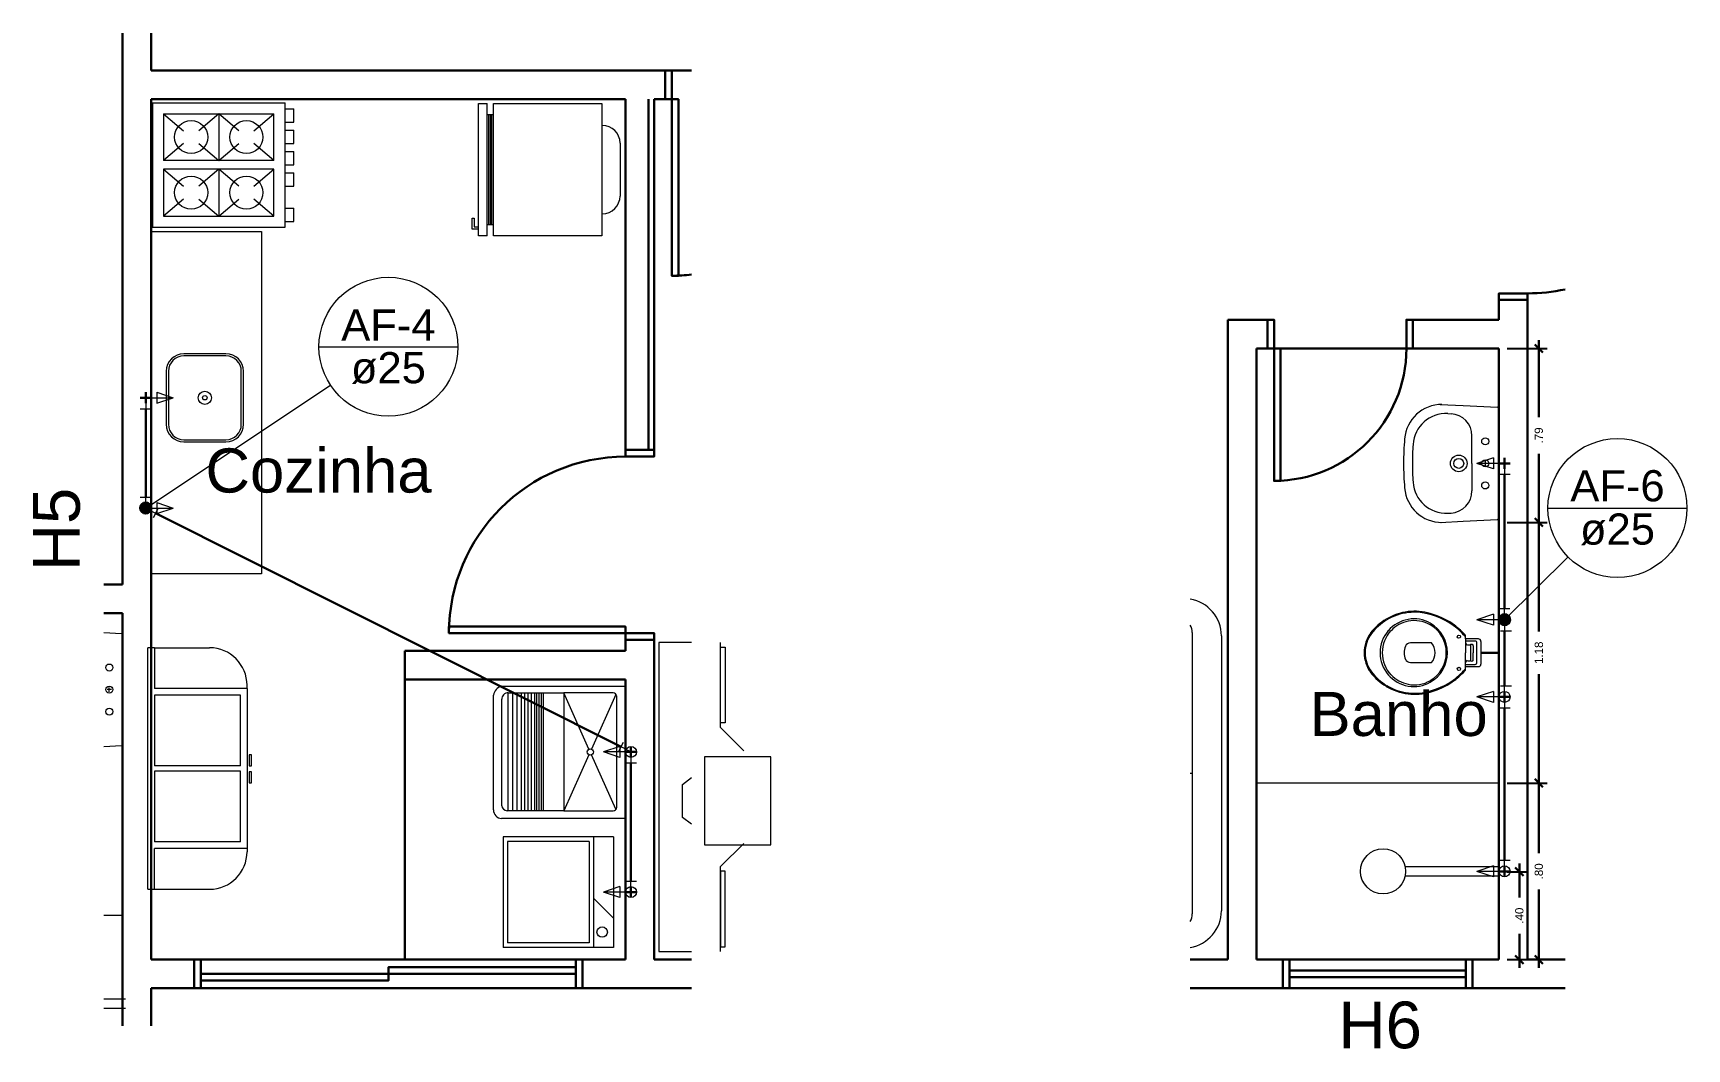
# Model space of a CAD drawing. Header units: inches. Extents: x -21 to 129, y -108 to 34.
# Drawn here: x -13.03 to -5.54, y -40.26 to -35.66 of the extents above; entities that cross this region are included whole.
import ezdxf

# ---------------------------------------------------------------- set-up
doc = ezdxf.new("R2010")
doc.units = ezdxf.units.IN
doc.header["$MEASUREMENT"] = 0
doc.linetypes.add('Dashed', pattern=[0.75, 0.5, -0.25])
for name, color, linetype, lineweight in [('AF-Colunas', 8, 'Continuous', 30), ('AF-Conexões detalhe', 8, 'Continuous', 20), ('AF-Indicação coluna', 5, 'Continuous', 20), ('AF-Textos coluna', 7, 'Continuous', 20), ('AF-Tubos detalhe', 170, 'Continuous', 30), ('DI-Detalhes', 6, 'Dashed', 30), ('xcota', 1, 'Continuous', 30), ('xEIXO', 3, 'Continuous', 30), ('XJANELAS E PORTAS', 4, 'Continuous', 30), ('xMOVEIS', 253, 'Continuous', 20), ('XPAREDE', 7, 'Continuous', 30), ('xPISO', 4, 'Continuous', 30), ('xTEXTO', 7, 'Continuous', 20)]:
    doc.layers.add(name, color=color, linetype=linetype, lineweight=lineweight)
doc.styles.add('Arial', font='arial.ttf')
doc.dimstyles.new('cota-25', dxfattribs={"dimtxt": 0.0375, "dimasz": 0.0375, "dimexe": 0.0375, "dimexo": 0.0375, "dimgap": 0.05, "dimtad": 0, "dimzin": 4, "dimdsep": 46, "dimtxsty": 'Arial', "dimblk": 'OBLIQUE', "dimcen": 0.0375, "dimdle": 0.0375, "dimclrd": 256, "dimclrt": 4, "dimadec": 0, "dimazin": 1, "dimtfac": 1, "dimtix": 1, "dimtofl": 0, "dimtmove": 0, "dimatfit": 3, "dimfxl": 0, "dimtolj": 1, "dimtzin": 0, "dimlwd": -1, "dimarcsym": 0})

# ---------------------------------------------------------------- blocks, each defined once
blk = doc.blocks.new('_Oblique')
at = {"color": 0, "linetype": 'ByBlock', "lineweight": -2}
blk.add_line((-0.5, -0.5), (0.5, 0.5), dxfattribs=at)
blk = doc.blocks.new('*D68')
at = {"layer": 'Defpoints', "color": 0, "transparency": 16777216}
for p in [(-6.3875, -39.0566), (-6.2068, -39.0566), (-6.3875, -39.8566)]:
    blk.add_point(p, dxfattribs=at)
at = {"layer": 'xcota', "color": 0, "lineweight": -2, "transparency": 16777216}
for p, q in [((-6.35, -39.0566), (-6.1693, -39.0566)), ((-6.35, -39.8566), (-6.1693, -39.8566))]:
    blk.add_line(p, q, dxfattribs=at)
at = {"layer": 'xcota', "transparency": 16777216}
for p, q in [((-6.2068, -39.0191), (-6.2068, -39.3738)), ((-6.2068, -39.8941), (-6.2068, -39.5394))]:
    blk.add_line(p, q, dxfattribs=at)
at = {"layer": 'xcota', "transparency": 16777216, "xscale": 0.0375, "yscale": 0.0375, "zscale": 0.0375}
for p, rotation in [((-6.2068, -39.0566), 90), ((-6.2068, -39.8566), 270)]:
    blk.add_blockref('_Oblique', p, dxfattribs=dict(at, rotation=rotation))
at = {"layer": 'xcota', "color": 4, "transparency": 16777216, "insert": (-6.2068, -39.4566), "char_height": 0.0375, "attachment_point": 5, "rotation": 90, "style": 'Arial'}
blk.add_mtext('\\A1;.80', dxfattribs=at)
blk = doc.blocks.new('*D69')
at = {"layer": 'Defpoints', "color": 0, "transparency": 16777216}
for p in [(-6.3875, -39.4581), (-6.2951, -39.4581), (-6.3875, -39.8566)]:
    blk.add_point(p, dxfattribs=at)
at = {"layer": 'xcota', "transparency": 16777216}
for p, q in [((-6.2951, -39.4206), (-6.2951, -39.5746)), ((-6.2951, -39.8941), (-6.2951, -39.7401))]:
    blk.add_line(p, q, dxfattribs=at)
at = {"layer": 'xcota', "color": 0, "lineweight": -2, "transparency": 16777216}
for p, q in [((-6.35, -39.4581), (-6.2576, -39.4581)), ((-6.35, -39.8566), (-6.2576, -39.8566))]:
    blk.add_line(p, q, dxfattribs=at)
at = {"layer": 'xcota', "transparency": 16777216, "xscale": 0.0375, "yscale": 0.0375, "zscale": 0.0375}
for p, rotation in [((-6.2951, -39.4581), 90), ((-6.2951, -39.8566), 270)]:
    blk.add_blockref('_Oblique', p, dxfattribs=dict(at, rotation=rotation))
at = {"layer": 'xcota', "color": 4, "transparency": 16777216, "insert": (-6.2951, -39.6574), "char_height": 0.0375, "attachment_point": 5, "rotation": 90, "style": 'Arial'}
blk.add_mtext('\\A1;.40', dxfattribs=at)
blk = doc.blocks.new('*D70')
at = {"layer": 'Defpoints', "color": 0, "transparency": 16777216}
for p in [(-6.3875, -37.8746), (-6.2068, -37.8746), (-6.3875, -39.0566)]:
    blk.add_point(p, dxfattribs=at)
at = {"layer": 'xcota', "transparency": 16777216}
for p, q in [((-6.2068, -37.8371), (-6.2068, -38.3686)), ((-6.2068, -39.0941), (-6.2068, -38.5626))]:
    blk.add_line(p, q, dxfattribs=at)
at = {"layer": 'xcota', "color": 0, "lineweight": -2, "transparency": 16777216}
for p, q in [((-6.35, -37.8746), (-6.1693, -37.8746)), ((-6.35, -39.0566), (-6.1693, -39.0566))]:
    blk.add_line(p, q, dxfattribs=at)
at = {"layer": 'xcota', "transparency": 16777216, "xscale": 0.0375, "yscale": 0.0375, "zscale": 0.0375}
for p, rotation in [((-6.2068, -37.8746), 90), ((-6.2068, -39.0566), 270)]:
    blk.add_blockref('_Oblique', p, dxfattribs=dict(at, rotation=rotation))
at = {"layer": 'xcota', "color": 4, "transparency": 16777216, "insert": (-6.2068, -38.4656), "char_height": 0.0375, "attachment_point": 5, "rotation": 90, "style": 'Arial'}
blk.add_mtext('\\A1;1.18', dxfattribs=at)
blk = doc.blocks.new('*D71')
at = {"layer": 'Defpoints', "color": 0, "transparency": 16777216}
for p in [(-6.3875, -37.0861), (-6.2068, -37.0861), (-6.3875, -37.8746)]:
    blk.add_point(p, dxfattribs=at)
at = {"layer": 'xcota', "color": 0, "lineweight": -2, "transparency": 16777216}
for p, q in [((-6.35, -37.0861), (-6.1693, -37.0861)), ((-6.35, -37.8746), (-6.1693, -37.8746))]:
    blk.add_line(p, q, dxfattribs=at)
at = {"layer": 'xcota', "transparency": 16777216}
for p, q in [((-6.2068, -37.0486), (-6.2068, -37.3975)), ((-6.2068, -37.9121), (-6.2068, -37.5632))]:
    blk.add_line(p, q, dxfattribs=at)
at = {"layer": 'xcota', "transparency": 16777216, "xscale": 0.0375, "yscale": 0.0375, "zscale": 0.0375}
for p, rotation in [((-6.2068, -37.0861), 90), ((-6.2068, -37.8746), 270)]:
    blk.add_blockref('_Oblique', p, dxfattribs=dict(at, rotation=rotation))
at = {"layer": 'xcota', "color": 4, "transparency": 16777216, "insert": (-6.2068, -37.4803), "char_height": 0.0375, "attachment_point": 5, "rotation": 90, "style": 'Arial'}
blk.add_mtext('\\A1;.79', dxfattribs=at)

msp = doc.modelspace()

# ---------------------------------------------------------------- linework, layer by layer
at = {"layer": 'AF-Colunas', "linetype": 'Continuous', "const_width": 0.025}
for points in [[(-12.5105, -37.8095, 1), (-12.5355, -37.8095, 1)], [(-6.3499, -38.3156, 1), (-6.3749, -38.3156, 1)]]:
    msp.add_lwpolyline(points, format="xyb", close=True, dxfattribs=at)
at = {"layer": 'AF-Colunas', "linetype": 'Continuous'}
for centre in [(-12.523, -37.8095), (-6.3624, -38.3156)]:
    msp.add_circle(centre, 0.025, dxfattribs=at)
at = {"layer": 'AF-Conexões detalhe', "linetype": 'Continuous'}
for p, q in [((-12.523, -37.3095), (-12.523, -37.3595)), ((-12.523, -37.3096), (-12.398, -37.3096)), ((-12.473, -37.2846), (-12.473, -37.3346)), ((-12.473, -37.2846), (-12.398, -37.3096)), ((-12.473, -37.3346), (-12.398, -37.3096)), ((-12.5475, -37.3595), (-12.4975, -37.3595)), ((-6.4125, -37.5821), (-6.4875, -37.6071)), ((-6.3625, -37.6071), (-6.4875, -37.6071)), ((-6.4125, -37.6321), (-6.4875, -37.6071)), ((-6.4125, -37.5821), (-6.4125, -37.6321)), ((-6.3625, -37.6071), (-6.3625, -37.6571)), ((-6.3375, -37.6571), (-6.3875, -37.6571)), ((-12.5475, -37.7595), (-12.4975, -37.7595)), ((-12.523, -37.8095), (-12.523, -37.7595)), ((-12.473, -37.7845), (-12.473, -37.8345)), ((-12.473, -37.7845), (-12.398, -37.8095)), ((-12.523, -37.8095), (-12.4784, -37.832)), ((-12.523, -37.8095), (-12.398, -37.8095)), ((-12.4671, -37.8096), (-12.4896, -37.8543)), ((-12.473, -37.8345), (-12.398, -37.8095)), ((-6.4124, -38.2906), (-6.4874, -38.3156)), ((-6.3624, -38.3156), (-6.4874, -38.3156)), ((-6.4124, -38.3406), (-6.4874, -38.3156)), ((-6.4124, -38.2906), (-6.4124, -38.3406)), ((-6.3889, -38.2656), (-6.3389, -38.2656)), ((-6.3624, -38.3156), (-6.3625, -38.3656)), ((-6.3624, -38.3156), (-6.3624, -38.2656)), ((-6.3805, -38.3656), (-6.3305, -38.3656)), ((-6.3806, -38.6155), (-6.3306, -38.6155)), ((-6.3625, -38.6655), (-6.3625, -38.6155)), ((-6.4125, -38.6405), (-6.4875, -38.6655)), ((-6.3625, -38.6655), (-6.4875, -38.6655)), ((-6.4125, -38.6905), (-6.4875, -38.6655)), ((-6.4125, -38.6405), (-6.4125, -38.6905)), ((-6.3625, -38.6655), (-6.3625, -38.7155)), ((-6.3868, -38.7155), (-6.3368, -38.7155)), ((-10.373, -38.8901), (-10.448, -38.9151)), ((-10.323, -38.9151), (-10.448, -38.9151)), ((-10.373, -38.9401), (-10.448, -38.9151)), ((-10.3789, -38.915), (-10.3564, -38.8703)), ((-10.373, -38.8901), (-10.373, -38.9401)), ((-10.323, -38.9151), (-10.3677, -38.8926)), ((-10.323, -38.9151), (-10.323, -38.9651)), ((-10.3474, -38.9651), (-10.2974, -38.9651)), ((-6.4125, -39.4316), (-6.4875, -39.4566)), ((-6.4125, -39.4316), (-6.4125, -39.4816)), ((-6.3868, -39.4065), (-6.3368, -39.4065)), ((-6.3625, -39.4565), (-6.3625, -39.4065)), ((-10.3474, -39.5006), (-10.2974, -39.5006)), ((-10.323, -39.5506), (-10.323, -39.5006)), ((-6.3625, -39.4566), (-6.4875, -39.4566)), ((-6.4125, -39.4816), (-6.4875, -39.4566)), ((-10.373, -39.5256), (-10.448, -39.5506)), ((-10.323, -39.5506), (-10.448, -39.5506)), ((-10.373, -39.5756), (-10.448, -39.5506)), ((-10.373, -39.5256), (-10.373, -39.5756))]:
    msp.add_line(p, q, dxfattribs=at)
for centre in [(-12.523, -37.8095), (-12.523, -37.8095), (-12.523, -37.8095), (-12.523, -37.8095), (-12.523, -37.8095), (-6.3624, -38.3156), (-6.3624, -38.3156), (-6.3624, -38.3156), (-6.3625, -38.6655), (-6.3625, -38.6655), (-10.323, -38.9151), (-10.323, -38.9151), (-10.323, -38.9151), (-6.3625, -39.4565), (-6.3625, -39.4565), (-6.3625, -39.4565), (-10.323, -39.5506), (-10.323, -39.5506)]:
    msp.add_circle(centre, 0.025, dxfattribs=at)
at = {"layer": 'AF-Indicação coluna'}
for p, q in [((-11.7376, -37.0783), (-11.1076, -37.0783)), ((-12.523, -37.8095), (-11.6849, -37.2526)), ((-6.1655, -37.8095), (-5.5355, -37.8095)), ((-6.3624, -38.3156), (-6.0745, -38.0309))]:
    msp.add_line(p, q, dxfattribs=at)
for centre in [(-11.4226, -37.0783), (-5.8505, -37.8095)]:
    msp.add_circle(centre, 0.315, dxfattribs=at)
at = {"layer": 'AF-Tubos detalhe'}
for p, q in [((-12.523, -37.7595), (-12.523, -37.3595)), ((-6.3624, -38.2656), (-6.3625, -37.6571)), ((-12.4784, -37.832), (-10.3677, -38.8926)), ((-6.3625, -38.3656), (-6.3625, -38.6155)), ((-6.3625, -38.7155), (-6.3625, -39.4065)), ((-10.323, -38.9651), (-10.323, -39.5006))]:
    msp.add_line(p, q, dxfattribs=at)
at = {"layer": 'xcota'}
for p, q in [((-6.3875, -38.4656), (-6.3875, -37.8746)), ((-6.469, -38.4656), (-6.3875, -38.4656)), ((-6.3875, -38.4656), (-6.3875, -39.0566))]:
    msp.add_line(p, q, dxfattribs=at)
at = {"layer": 'xEIXO'}
for p, q in [((-12.548, -37.3096), (-12.498, -37.3096)), ((-12.523, -37.3346), (-12.523, -37.2846)), ((-6.3875, -37.6071), (-6.3375, -37.6071)), ((-6.3625, -37.6321), (-6.3625, -37.5821)), ((-12.523, -37.8346), (-12.523, -37.7846)), ((-12.548, -37.8096), (-12.498, -37.8096)), ((-6.3875, -38.3156), (-6.3375, -38.3156)), ((-6.3625, -38.3406), (-6.3625, -38.2906)), ((-6.3875, -38.6656), (-6.3375, -38.6656)), ((-6.3625, -38.6906), (-6.3625, -38.6406)), ((-10.348, -38.9151), (-10.298, -38.9151)), ((-10.323, -38.9401), (-10.323, -38.8901)), ((-6.3625, -39.4816), (-6.3625, -39.4316)), ((-6.3875, -39.4566), (-6.3375, -39.4566)), ((-10.348, -39.5506), (-10.298, -39.5506)), ((-10.323, -39.5756), (-10.323, -39.5256))]:
    msp.add_line(p, q, dxfattribs=at)
at = {"layer": 'XJANELAS E PORTAS'}
for p, q in [((-10.573, -39.8566), (-12.273, -39.8566)), ((-7.3375, -39.8566), (-6.5375, -39.8566)), ((-10.573, -39.9866), (-12.273, -39.9866)), ((-7.3375, -39.9866), (-6.5375, -39.9866))]:
    msp.add_line(p, q, dxfattribs=at)
for points in [[(-10.168, -35.8261), (-10.138, -35.8261), (-10.138, -35.9561), (-10.168, -35.9561)], [(-6.2575, -36.8661), (-6.2575, -36.8361), (-6.3875, -36.8361), (-6.3875, -36.8661)], [(-7.4375, -36.9561), (-7.4075, -36.9561), (-7.4075, -37.0861), (-7.4375, -37.0861)], [(-6.7775, -37.0861), (-6.8075, -37.0861), (-6.8075, -36.9561), (-6.7775, -36.9561)], [(-10.348, -37.5461), (-10.348, -37.5761), (-10.218, -37.5761), (-10.218, -37.5461)], [(-10.218, -38.4066), (-10.218, -38.3766), (-10.348, -38.3766), (-10.348, -38.4066)], [(-12.303, -39.8566), (-12.273, -39.8566), (-12.273, -39.9866), (-12.303, -39.9866)], [(-10.543, -39.9866), (-10.573, -39.9866), (-10.573, -39.8566), (-10.543, -39.8566)], [(-7.3675, -39.9866), (-7.3375, -39.9866), (-7.3375, -39.8566), (-7.3675, -39.8566)], [(-6.5075, -39.8566), (-6.5375, -39.8566), (-6.5375, -39.9866), (-6.5075, -39.9866)]]:
    msp.add_lwpolyline(points, dxfattribs=at)
for points in [[(-10.138, -35.9561), (-10.108, -35.9561), (-10.108, -36.7561), (-10.138, -36.7561), (-10.138, -35.9561), (-10.138, -35.9561)], [(-7.4075, -37.0861), (-7.3775, -37.0861), (-7.3775, -37.6861), (-7.4075, -37.6861), (-7.4075, -37.0861), (-7.4075, -37.0861)], [(-10.348, -38.3766), (-10.348, -38.3466), (-11.148, -38.3466), (-11.148, -38.3766), (-10.348, -38.3766), (-10.348, -38.3766)], [(-11.423, -39.9516), (-12.273, -39.9516), (-12.273, -39.9216), (-11.423, -39.9216), (-11.423, -39.9516), (-11.423, -39.9516)], [(-10.573, -39.9216), (-11.423, -39.9216), (-11.423, -39.8916), (-10.573, -39.8916), (-10.573, -39.9216), (-10.573, -39.9216)], [(-7.3375, -39.9066), (-6.5375, -39.9066), (-6.5375, -39.9366), (-7.3375, -39.9366), (-7.3375, -39.9066), (-7.3375, -39.9066)]]:
    msp.add_lwpolyline(points, close=True, dxfattribs=at)
for centre, radius, start, end in [((-10.138, -35.9561), 0.8001, 270, 276.45848), ((-6.2575, -36.0361), 0.8001, 270, 282.26703), ((-7.4075, -37.0861), 0.6001, 270, 0), ((-10.348, -38.3766), 0.8001, 90, 180)]:
    msp.add_arc(centre, radius, start, end, dxfattribs=at)
at = {"layer": 'xMOVEIS'}
for p, q in [((-12.492, -35.9716), (-12.492, -36.5356)), ((-12.492, -35.9716), (-11.8915, -35.9716)), ((-11.8915, -36.5356), (-11.8915, -35.9716)), ((-11.0135, -35.9751), (-10.9755, -35.9751)), ((-11.0135, -36.5751), (-11.0135, -35.9751)), ((-10.9755, -36.5751), (-10.9755, -35.9751)), ((-10.9455, -35.9751), (-10.4555, -35.9751)), ((-10.9455, -36.5751), (-10.9455, -35.9751)), ((-10.4555, -35.9751), (-10.4555, -36.5751)), ((-12.442, -36.0216), (-11.9415, -36.0216)), ((-12.442, -36.0216), (-12.442, -36.2336)), ((-12.442, -36.0216), (-12.351, -36.0986)), ((-12.192, -36.0216), (-12.2825, -36.0986)), ((-12.192, -36.0216), (-12.192, -36.2336)), ((-12.101, -36.0986), (-12.192, -36.0216)), ((-12.0325, -36.0986), (-11.9415, -36.0216)), ((-11.9415, -36.2336), (-11.9415, -36.0216)), ((-11.8915, -35.9996), (-11.8515, -35.9996)), ((-11.8915, -36.0596), (-11.8515, -36.0596)), ((-11.8515, -36.0596), (-11.8515, -35.9996)), ((-10.9755, -36.0251), (-10.9455, -36.0251)), ((-10.9675, -36.5251), (-10.9675, -36.0251)), ((-10.9605, -36.5251), (-10.9605, -36.0251)), ((-10.9535, -36.5251), (-10.9535, -36.0251)), ((-11.8915, -36.0961), (-11.8515, -36.0961)), ((-11.8515, -36.1561), (-11.8515, -36.0961)), ((-10.4555, -36.0751), (-10.4525, -36.0751)), ((-12.351, -36.1566), (-12.442, -36.2336)), ((-12.2825, -36.1566), (-12.192, -36.2336)), ((-12.192, -36.2336), (-12.101, -36.1566)), ((-11.9415, -36.2336), (-12.0325, -36.1566)), ((-11.8915, -36.1561), (-11.8515, -36.1561)), ((-11.8915, -36.1931), (-11.8515, -36.1931)), ((-11.8515, -36.2531), (-11.8515, -36.1931)), ((-10.3725, -36.1551), (-10.3725, -36.3951)), ((-11.9415, -36.2336), (-12.442, -36.2336)), ((-11.9415, -36.2736), (-12.442, -36.2736)), ((-12.442, -36.2736), (-12.442, -36.4856)), ((-12.442, -36.2736), (-12.351, -36.3506)), ((-12.192, -36.2736), (-12.2825, -36.3506)), ((-12.192, -36.2736), (-12.192, -36.4856)), ((-12.101, -36.3506), (-12.192, -36.2736)), ((-12.0325, -36.3506), (-11.9415, -36.2736)), ((-11.9415, -36.4856), (-11.9415, -36.2736)), ((-11.8915, -36.2531), (-11.8515, -36.2531)), ((-11.8915, -36.2896), (-11.8515, -36.2896)), ((-11.8515, -36.3496), (-11.8515, -36.2896)), ((-11.8915, -36.3496), (-11.8515, -36.3496)), ((-12.351, -36.4086), (-12.442, -36.4856)), ((-12.2825, -36.4086), (-12.192, -36.4856)), ((-12.192, -36.4856), (-12.101, -36.4086)), ((-11.9415, -36.4856), (-12.0325, -36.4086)), ((-12.442, -36.4856), (-11.9415, -36.4856)), ((-11.8915, -36.4506), (-11.8515, -36.4506)), ((-11.8915, -36.5106), (-11.8515, -36.5106)), ((-11.8515, -36.5106), (-11.8515, -36.4506)), ((-11.0435, -36.5451), (-11.0435, -36.4951)), ((-11.0435, -36.4951), (-11.0335, -36.4951)), ((-11.0335, -36.4951), (-11.0335, -36.5351)), ((-10.4525, -36.4751), (-10.4555, -36.4751)), ((-12.498, -36.5561), (-11.998, -36.5561)), ((-12.492, -36.5356), (-11.8915, -36.5356)), ((-11.998, -36.5561), (-11.998, -38.1071)), ((-11.0135, -36.5451), (-11.0435, -36.5451)), ((-11.0335, -36.5351), (-11.0135, -36.5351)), ((-10.9755, -36.5751), (-11.0135, -36.5751)), ((-10.9455, -36.5251), (-10.9755, -36.5251)), ((-10.4555, -36.5751), (-10.9455, -36.5751)), ((-12.1595, -37.1096), (-12.35, -37.1096)), ((-12.43, -37.1896), (-12.43, -37.4296)), ((-12.42, -37.1896), (-12.42, -37.4296)), ((-12.1595, -37.1196), (-12.35, -37.1196)), ((-12.0895, -37.4296), (-12.0895, -37.1896)), ((-12.0795, -37.4296), (-12.0795, -37.1896)), ((-6.6545, -37.3396), (-6.55, -37.3446)), ((-6.646, -37.3396), (-6.6545, -37.3396)), ((-6.62, -37.3811), (-6.605, -37.3821)), ((-6.55, -37.3446), (-6.395, -37.3526)), ((-6.39, -37.3576), (-6.39, -37.6071)), ((-6.51, -37.6071), (-6.51, -37.4821)), ((-12.35, -37.4996), (-12.1595, -37.4996)), ((-12.35, -37.5096), (-12.1595, -37.5096)), ((-6.51, -37.6071), (-6.51, -37.7321)), ((-6.44, -37.6071), (-6.46, -37.6071)), ((-6.45, -37.5971), (-6.45, -37.6171)), ((-6.39, -37.8561), (-6.39, -37.6071)), ((-6.62, -37.8326), (-6.605, -37.8321)), ((-6.55, -37.8691), (-6.395, -37.8611)), ((-6.6545, -37.8746), (-6.55, -37.8691)), ((-11.998, -38.1071), (-12.498, -38.1071)), ((-12.7129, -38.374), (-12.633, -38.3781)), ((-12.628, -38.3831), (-12.628, -38.6326)), ((-7.778, -38.3741), (-7.778, -39.6496)), ((-7.646, -38.3886), (-7.646, -39.6351)), ((-12.5135, -39.5376), (-12.5135, -38.4431)), ((-12.4835, -38.4431), (-12.5135, -38.4431)), ((-12.4835, -38.4431), (-12.4835, -38.6281)), ((-12.4835, -38.4431), (-12.2335, -38.4431)), ((-10.048, -38.4196), (-10.197, -38.4196)), ((-10.197, -38.4196), (-10.197, -39.8196)), ((-9.917, -38.8046), (-9.917, -38.4196)), ((-9.917, -38.7836), (-9.917, -38.4406)), ((-9.917, -38.4406), (-9.896, -38.4406)), ((-9.896, -38.4406), (-9.896, -38.7836)), ((-6.693, -38.4211), (-6.789, -38.4211)), ((-6.539, -38.3961), (-6.539, -38.3911)), ((-6.539, -38.4031), (-6.539, -38.3961)), ((-6.539, -38.4031), (-6.539, -38.4656)), ((-6.481, -38.4031), (-6.539, -38.4031)), ((-6.495, -38.4131), (-6.539, -38.4131)), ((-6.539, -38.5281), (-6.539, -38.4656)), ((-6.531, -38.4296), (-6.52, -38.4296)), ((-6.5155, -38.4656), (-6.5155, -38.4301)), ((-6.5155, -38.5011), (-6.5155, -38.4656)), ((-6.504, -38.4341), (-6.504, -38.4656)), ((-6.504, -38.4971), (-6.504, -38.4656)), ((-6.4875, -38.4656), (-6.4875, -38.4206)), ((-6.4875, -38.5106), (-6.4875, -38.4656)), ((-6.469, -38.4656), (-6.469, -38.4141)), ((-6.469, -38.5171), (-6.469, -38.4656)), ((-6.789, -38.5101), (-6.693, -38.5101)), ((-6.539, -38.5181), (-6.495, -38.5181)), ((-6.539, -38.5281), (-6.481, -38.5281)), ((-6.539, -38.5346), (-6.539, -38.5281)), ((-6.539, -38.5401), (-6.539, -38.5346)), ((-6.531, -38.5016), (-6.52, -38.5016)), ((-12.0635, -38.6281), (-12.0635, -38.6131)), ((-12.678, -38.6326), (-12.698, -38.6326)), ((-12.688, -38.6426), (-12.688, -38.6226)), ((-12.628, -38.8816), (-12.628, -38.6326)), ((-12.0635, -38.6281), (-12.4835, -38.6281)), ((-12.0935, -38.6581), (-12.4835, -38.6581)), ((-12.4835, -38.6581), (-12.4835, -38.9781)), ((-12.0935, -38.9781), (-12.0935, -38.6581)), ((-12.0635, -38.6281), (-12.0635, -39.3526)), ((-10.9465, -39.1776), (-10.9465, -38.6581)), ((-10.909, -38.6171), (-10.3465, -38.6171)), ((-10.879, -39.1821), (-10.879, -38.6476)), ((-10.859, -39.1821), (-10.859, -38.6476)), ((-10.839, -39.1821), (-10.839, -38.6476)), ((-10.819, -39.1821), (-10.819, -38.6476)), ((-10.804, -39.1821), (-10.804, -38.6476)), ((-10.789, -39.1821), (-10.789, -38.6476)), ((-10.774, -39.1821), (-10.774, -38.6476)), ((-10.759, -39.1821), (-10.759, -38.6476)), ((-10.749, -39.1821), (-10.749, -38.6476)), ((-10.739, -39.1821), (-10.739, -38.6476)), ((-10.729, -39.1821), (-10.729, -38.6476)), ((-10.719, -39.1821), (-10.719, -38.6476)), ((-10.5135, -38.9021), (-10.628, -38.6476)), ((-10.391, -38.6546), (-10.502, -38.9021)), ((-10.3465, -38.6171), (-10.3465, -39.2176)), ((-9.896, -38.7836), (-9.917, -38.7836)), ((-9.812, -38.9096), (-9.917, -38.8046)), ((-12.7129, -38.8907), (-12.633, -38.8866)), ((-12.0935, -38.9781), (-12.4835, -38.9781)), ((-10.5135, -38.9276), (-10.628, -39.1821)), ((-10.391, -39.1751), (-10.502, -38.9276)), ((-12.0935, -39.0026), (-12.4835, -39.0026)), ((-12.4835, -39.0026), (-12.4835, -39.3226)), ((-12.0935, -39.3226), (-12.0935, -39.0026)), ((-7.7875, -39.0121), (-7.778, -39.0121)), ((-6.3875, -39.0566), (-7.4875, -39.0566)), ((-10.3465, -39.2176), (-10.9095, -39.2176)), ((-12.0935, -39.3226), (-12.4835, -39.3226)), ((-12.4835, -39.5376), (-12.4835, -39.3526)), ((-12.0635, -39.3526), (-12.4835, -39.3526)), ((-12.0635, -39.3526), (-12.0635, -39.3676)), ((-10.4025, -39.3006), (-10.9025, -39.3006)), ((-10.9025, -39.3006), (-10.9025, -39.8011)), ((-10.5125, -39.3206), (-10.8825, -39.3206)), ((-10.8825, -39.3206), (-10.8825, -39.7806)), ((-10.4025, -39.3006), (-10.4025, -39.8011)), ((-9.917, -39.4346), (-9.812, -39.3296)), ((-9.917, -39.8196), (-9.917, -39.4346)), ((-6.3875, -39.4366), (-6.8125, -39.4366)), ((-9.917, -39.4556), (-9.917, -39.7986)), ((-9.896, -39.4556), (-9.917, -39.4556)), ((-9.896, -39.7986), (-9.896, -39.4556)), ((-6.8125, -39.4766), (-6.3875, -39.4766)), ((-12.5135, -39.5376), (-12.4835, -39.5376)), ((-12.4835, -39.5376), (-12.2335, -39.5376)), ((-10.4025, -39.6686), (-10.4925, -39.5786)), ((-12.628, -39.6566), (-12.7129, -39.6566)), ((-10.4025, -39.8011), (-10.9025, -39.8011)), ((-10.5125, -39.7806), (-10.8825, -39.7806)), ((-9.917, -39.7986), (-9.896, -39.7986)), ((-10.197, -39.8196), (-10.048, -39.8196)), ((-12.614, -40.0366), (-12.7129, -40.0366)), ((-12.7129, -40.0766), (-12.614, -40.0766))]:
    msp.add_line(p, q, dxfattribs=at)
for points in [[(-10.909, -39.1591), (-10.909, -38.6766)], [(-10.628, -38.6476), (-10.628, -39.1821), (-10.8845, -39.1821)], [(-10.88, -38.6476), (-10.628, -38.6476)], [(-10.628, -38.6476), (-10.628, -39.1826), (-10.4035, -39.1826)], [(-10.403, -38.6476), (-10.628, -38.6476)], [(-10.3875, -39.1676), (-10.3875, -38.6616)], [(-10.048, -39.2428), (-10.089, -39.2121), (-10.089, -39.0621), (-10.048, -39.0313)], [(-10.5125, -39.3206), (-10.5125, -39.7806)], [(-10.4925, -39.3006), (-10.4925, -39.8011)]]:
    msp.add_lwpolyline(points, dxfattribs=at)
for points in [[(-12.0535, -38.9781), (-12.0435, -38.9781), (-12.0435, -38.9281), (-12.0535, -38.9281), (-12.0535, -38.9781), (-12.0535, -38.9781)], [(-9.989, -38.9371), (-9.989, -39.3371), (-9.689, -39.3371), (-9.689, -38.9371), (-9.989, -38.9371), (-9.989, -38.9371)], [(-12.0535, -39.0551), (-12.0435, -39.0551), (-12.0435, -39.0051), (-12.0535, -39.0051), (-12.0535, -39.0551), (-12.0535, -39.0551)]]:
    msp.add_lwpolyline(points, close=True, dxfattribs=at)
for centre, radius in [((-12.317, -36.1276), 0.075), ((-12.0665, -36.1276), 0.075), ((-12.317, -36.3796), 0.075), ((-12.0665, -36.3796), 0.075), ((-12.255, -37.3096), 0.03), ((-12.255, -37.3096), 0.01), ((-6.45, -37.5071), 0.016), ((-6.57, -37.6071), 0.0375), ((-6.57, -37.6071), 0.0225), ((-6.45, -37.6071), 0.016), ((-6.45, -37.7071), 0.016), ((-6.569, -38.3926), 0.0075), ((-12.688, -38.5326), 0.016), ((-6.569, -38.5386), 0.0075), ((-12.688, -38.6326), 0.016), ((-12.688, -38.7326), 0.016), ((-10.5075, -38.9151), 0.014), ((-6.913, -39.4566), 0.1023), ((-10.4535, -39.7316), 0.0235)]:
    msp.add_circle(centre, radius, dxfattribs=at)
for centre, radius, start, end in [((-10.4525, -36.1551), 0.08, 0, 90), ((-10.4525, -36.3951), 0.08, 270, 0), ((-12.35, -37.1896), 0.08, 90, 180), ((-12.1595, -37.1896), 0.08, 0, 90), ((-12.35, -37.1896), 0.07, 90, 180), ((-12.1595, -37.1896), 0.07, 0, 90), ((-6.646, -37.5096), 0.17, 90, 175.302), ((-6.6275, -37.5311), 0.15, 87.0582, 176.284), ((-6.61, -37.4821), 0.1, 0, 87.0582), ((-6.395, -37.3576), 0.005, 0, 87.0582), ((-12.35, -37.4296), 0.08, 180, 270), ((-12.35, -37.4296), 0.07, 180, 270), ((-12.1595, -37.4296), 0.08, 270, 0), ((-12.1595, -37.4296), 0.07, 270, 0), ((-5.4595, -37.6071), 1.3606, 175.302, 180), ((-5.4595, -37.6071), 1.3206, 176.284, 180), ((-5.4595, -37.6071), 1.3606, 180, 184.698), ((-5.4595, -37.6071), 1.3206, 180, 183.716), ((-6.6275, -37.6826), 0.15, 183.716, 272.942), ((-6.646, -37.7046), 0.17, 184.698, 270), ((-6.61, -37.7321), 0.1, 272.942, 0), ((-6.395, -37.8561), 0.005, 272.942, 0), ((-7.815, -38.3886), 0.1687, 0, 80.61558), ((-6.7585, -38.5411), 0.2681, 121.681, 141.84), ((-6.771, -38.5256), 0.248, 96.483, 121.073), ((-6.771, -38.5256), 0.2435, 96.4779, 121.067), ((-6.772, -38.4686), 0.1566, 100.028, 138.778), ((-6.7695, -38.5206), 0.2433, 73.2378, 97.0453), ((-6.7725, -38.4576), 0.1458, 59.7019, 100.446), ((-6.7695, -38.5206), 0.2388, 84.2407, 97.0506), ((-6.7875, -38.6111), 0.3308, 55.8497, 82.7065), ((-6.7875, -38.6111), 0.3353, 55.8476, 74.7475), ((-12.633, -38.3831), 0.005, 0, 87.0582), ((-7.844, -38.3741), 0.066, 0, 31.09988), ((-6.85, -38.4651), 0.149, 143.002, 180.128), ((-6.85, -38.4651), 0.1445, 143.02, 180.128), ((-6.7585, -38.5411), 0.2636, 121.686, 141.83), ((-6.7735, -38.4651), 0.1533, 139.336, 180.055), ((-6.7745, -38.4636), 0.1422, 136.228, 180.664), ((-6.772, -38.4636), 0.1437, 100.808, 136.926), ((-6.7715, -38.4651), 0.1452, 60.1948, 101.066), ((-6.772, -38.4651), 0.1456, 359.888, 60.0886), ((-6.7755, -38.4661), 0.1544, 0.24878, 60.3441), ((-6.7805, -38.5976), 0.316, 40.7546, 55.5359), ((-6.7805, -38.5976), 0.3205, 41.9479, 55.5381), ((-6.5495, -38.3906), 0.0102, 358.309, 45.2439), ((-12.2335, -38.6131), 0.17, 0, 90), ((-6.85, -38.4656), 0.149, 179.872, 216.998), ((-6.85, -38.4656), 0.1445, 179.872, 216.98), ((-6.7735, -38.4656), 0.1533, 179.945, 220.664), ((-6.7745, -38.4671), 0.1422, 179.336, 223.772), ((-6.7325, -38.4656), 0.0846, 159.222, 200.778), ((-6.7895, -38.4451), 0.0241, 89.1095, 156.49), ((-6.772, -38.4656), 0.1456, 299.911, 0.11224), ((-6.7755, -38.4646), 0.1544, 299.656, 359.751), ((-6.745, -38.4656), 0.0683, 319.312, 40.6882), ((-6.5485, -38.3971), 0.00945, 6.98801, 38.6516), ((-6.531, -38.4211), 0.00832, 184.718, 267.985), ((-6.521, -38.4176), 0.0119, 274.052, 294.02), ((-6.512, -38.4406), 0.0131, 70.6125, 109.658), ((-6.5095, -38.4341), 0.00592, 43.936, 67.4017), ((-6.511, -38.4336), 0.00666, 357.957, 36.1023), ((-6.495, -38.4201), 0.00729, 358.275, 91.725), ((-6.481, -38.4146), 0.0118, 3.68018, 91.299), ((-6.7895, -38.4856), 0.0241, 203.51, 270.891), ((-6.7805, -38.3331), 0.316, 304.464, 319.245), ((-6.5495, -38.5401), 0.0102, 314.756, 1.69141), ((-6.5485, -38.5336), 0.00945, 321.348, 353.012), ((-6.531, -38.5096), 0.00832, 92.0149, 175.282), ((-6.521, -38.5131), 0.0119, 65.9796, 85.9479), ((-6.512, -38.4901), 0.0131, 250.342, 289.388), ((-6.5095, -38.4971), 0.00592, 292.598, 316.064), ((-6.511, -38.4971), 0.00666, 323.898, 2.04285), ((-6.495, -38.5106), 0.00729, 268.275, 1.72504), ((-6.481, -38.5161), 0.0118, 268.701, 356.32), ((-6.7585, -38.3896), 0.2681, 218.16, 238.319), ((-6.7585, -38.3896), 0.2636, 218.17, 238.314), ((-6.771, -38.4056), 0.2435, 238.933, 263.522), ((-6.772, -38.4621), 0.1566, 221.222, 259.972), ((-6.772, -38.4671), 0.1437, 223.074, 259.192), ((-6.7715, -38.4661), 0.1452, 258.934, 299.805), ((-6.7725, -38.4731), 0.1458, 259.554, 300.298), ((-6.7875, -38.3201), 0.3308, 277.293, 304.15), ((-6.7875, -38.3201), 0.3353, 285.252, 304.152), ((-6.7805, -38.3331), 0.3205, 304.462, 318.052), ((-10.8985, -38.6651), 0.0488, 102.429, 171.603), ((-10.8805, -38.6761), 0.0285, 87.0729, 181.067), ((-10.405, -38.6651), 0.0177, 12.1026, 83.8845), ((-6.771, -38.4056), 0.248, 238.927, 263.517), ((-6.7695, -38.4106), 0.2433, 262.955, 286.762), ((-6.7695, -38.4106), 0.2388, 262.949, 275.759), ((-10.9065, -39.1776), 0.04, 180.092, 265.528), ((-10.882, -39.1551), 0.0273, 188.11, 264.315), ((-10.4055, -39.1641), 0.0184, 277.018, 350.505), ((-12.2335, -39.3676), 0.17, 270, 0), ((-7.815, -39.6351), 0.1687, 279.38442, 0), ((-7.844, -39.6496), 0.066, 328.90012, 0)]:
    msp.add_arc(centre, radius, start, end, dxfattribs=at)
at = {"layer": 'XPAREDE'}
for p, q in [((-12.628, -38.1566), (-12.628, -35.6561)), ((-12.498, -35.8261), (-12.498, -35.6561)), ((-12.498, -35.8261), (-10.168, -35.8261)), ((-10.168, -35.9561), (-10.168, -35.8261)), ((-12.498, -35.9561), (-10.348, -35.9561)), ((-12.498, -39.8566), (-12.498, -35.9561)), ((-10.348, -35.9561), (-10.348, -37.5461)), ((-10.243, -37.5461), (-10.243, -35.9561)), ((-10.218, -35.9561), (-10.168, -35.9561)), ((-10.218, -37.5461), (-10.218, -35.9561)), ((-6.3875, -36.8661), (-6.3875, -36.9561)), ((-6.2575, -36.8661), (-6.3875, -36.8661)), ((-6.2575, -39.8566), (-6.2575, -36.8661)), ((-7.6175, -39.8566), (-7.6175, -36.9561)), ((-7.6175, -36.9561), (-7.4375, -36.9561)), ((-7.4375, -37.0861), (-7.4375, -36.9561)), ((-6.7775, -36.9561), (-6.3875, -36.9561)), ((-6.7775, -37.0861), (-6.7775, -36.9561)), ((-7.4875, -39.8566), (-7.4875, -37.0861)), ((-7.4875, -37.0861), (-7.4375, -37.0861)), ((-6.7775, -37.0861), (-6.3875, -37.0861)), ((-6.3875, -39.8566), (-6.3875, -37.0861)), ((-10.348, -37.5461), (-10.218, -37.5461)), ((-12.7129, -38.1566), (-12.628, -38.1566)), ((-12.7129, -38.2866), (-12.628, -38.2866)), ((-12.628, -40.1566), (-12.628, -38.2866)), ((-10.348, -38.4566), (-11.348, -38.4566)), ((-11.348, -38.5866), (-11.348, -38.4566)), ((-10.348, -38.4066), (-10.348, -38.4566)), ((-10.348, -38.4066), (-10.218, -38.4066)), ((-10.218, -39.8566), (-10.218, -38.4066)), ((-10.348, -38.5866), (-11.348, -38.5866)), ((-10.348, -39.8566), (-10.348, -38.5866)), ((-12.498, -39.8566), (-12.303, -39.8566)), ((-12.303, -39.8566), (-12.303, -39.9866)), ((-10.543, -39.8566), (-10.348, -39.8566)), ((-10.543, -39.8566), (-10.543, -39.9866)), ((-10.218, -39.8566), (-10.048, -39.8566)), ((-7.7875, -39.8566), (-7.6175, -39.8566)), ((-7.4875, -39.8566), (-7.3675, -39.8566)), ((-7.3675, -39.8566), (-7.3675, -39.9866)), ((-6.5075, -39.8566), (-6.3875, -39.8566)), ((-6.5075, -39.8566), (-6.5075, -39.9866)), ((-6.0875, -39.8566), (-6.2575, -39.8566)), ((-12.498, -40.1566), (-12.498, -39.9866)), ((-12.498, -39.9866), (-12.303, -39.9866)), ((-10.543, -39.9866), (-10.048, -39.9866)), ((-7.7875, -39.9866), (-7.3675, -39.9866)), ((-6.5075, -39.9866), (-6.0875, -39.9866))]:
    msp.add_line(p, q, dxfattribs=at)
at = {"layer": 'xPISO'}
for p, q in [((-10.048, -35.8261), (-10.168, -35.8261)), ((-6.7775, -37.0861), (-7.3775, -37.0861)), ((-11.348, -38.5866), (-11.348, -39.8566))]:
    msp.add_line(p, q, dxfattribs=at)

# ---------------------------------------------------------------- texts
at = {"layer": 'AF-Textos coluna', "char_height": 0.1412, "attachment_point": 8, "line_spacing_factor": 0.798, "style": 'Arial'}
for s, insert, width in [('AF-4', (-11.4228, -37.05), 0.442367), ('ø25', (-11.4228, -37.2475), 0.351701), ('AF-6', (-5.8503, -37.7811), 0.442367), ('ø25', (-5.8503, -37.9791), 0.351701)]:
    msp.add_mtext(s, dxfattribs=dict(at, insert=insert, width=width))
at = {"layer": 'DI-Detalhes', "insert": (-12.8189, -37.9066), "char_height": 0.2118, "width": 0.408957, "attachment_point": 8, "rotation": 90, "line_spacing_factor": 0.798, "style": 'Arial'}
msp.add_mtext('H5', dxfattribs=at)
at = {"layer": 'DI-Detalhes', "insert": (-6.9262, -40.2617), "char_height": 0.2118, "width": 0.408957, "attachment_point": 8, "line_spacing_factor": 0.798, "style": 'Arial'}
msp.add_mtext('H6', dxfattribs=at)
at = {"layer": 'xTEXTO', "char_height": 0.20003, "attachment_point": 8, "line_spacing_factor": 0.798, "style": 'Arial'}
for s, insert, width in [('Cozinha', (-11.7395, -37.7421), 1.369211), ('Banho', (-6.8425, -38.8456), 1.081341)]:
    msp.add_mtext(s, dxfattribs=dict(at, insert=insert, width=width))

# ---------------------------------------------------------------- dimensions: what is measured, and where the dimension line sits
at = {"layer": 'xcota'}
for base, p1, p2, picture, middle in [((-6.2068, -37.0861), (-6.3875, -37.8746), (-6.3875, -37.0861), '*D71', (-6.2068, -37.4803)), ((-6.2068, -37.8746), (-6.3875, -39.0566), (-6.3875, -37.8746), '*D70', (-6.2068, -38.4656))]:
    dim = msp.add_linear_dim(base=base, p1=p1, p2=p2, angle=90, dimstyle='cota-25', override={"dimtmove": 1}, dxfattribs=at)
    dim.commit()
    dim.dimension.update_dxf_attribs({"geometry": picture, "text_midpoint": middle})
for base, p2, picture, middle in [((-6.2068, -39.0566), (-6.3875, -39.0566), '*D68', (-6.2068, -39.4566)), ((-6.2951, -39.4581), (-6.3875, -39.4581), '*D69', (-6.2951, -39.6574))]:
    dim = msp.add_linear_dim(base=base, p1=(-6.3875, -39.8566), p2=p2, angle=90, dimstyle='cota-25', dxfattribs=at)
    dim.commit()
    dim.dimension.update_dxf_attribs({"geometry": picture, "text_midpoint": middle})

doc.saveas('drawing.dxf')
